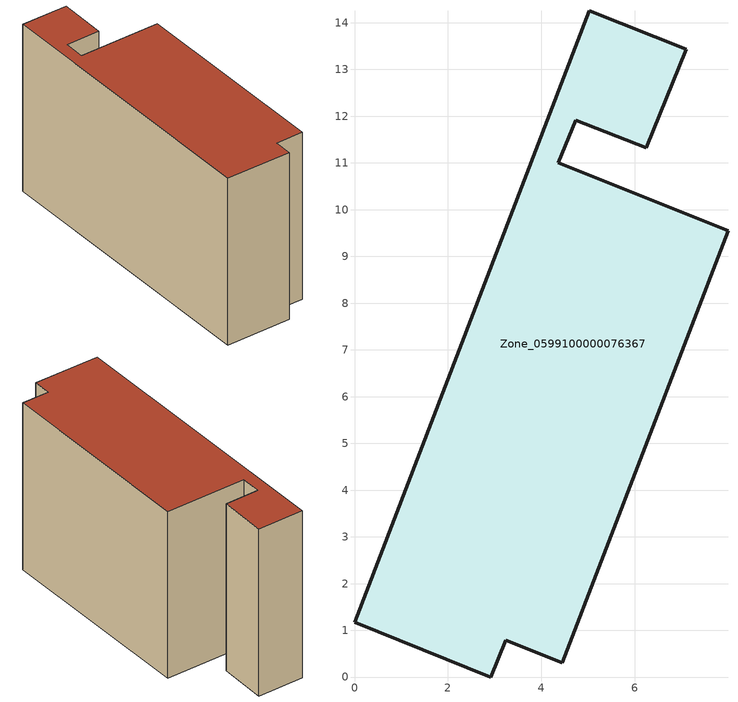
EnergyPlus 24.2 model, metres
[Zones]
Zone_0599100000076367
 floor ground (C_G): 4.73,11.91 4.36,11 7.99,9.55 4.45,0.31 3.24,0.79 2.92,0 0,1.17 5.02,14.25 7.1,13.43 6.24,11.32 z6.81
 wall outside (C_F): 4.36,11 4.73,11.91 6.24,11.32 7.1,13.43 5.02,14.25 0,1.17 2.92,0 3.24,0.79 4.45,0.31 7.99,9.55 4.36,11 z6.81:15.21
 roof outside (C_R): 7.1,13.43 5.02,14.25 0,1.17 2.92,0 3.24,0.79 4.45,0.31 7.99,9.55 4.36,11 4.73,11.91 6.24,11.32 z15.21
[BUILDING]
Pand.0599100000076367: North Axis=0; Terrain=City; Loads Convergence Tolerance Value=0.04; Temperature Convergence Tolerance Value=0.4; Solar Distribution=FullExterior; Maximum Number of Warmup Days=25; Minimum Number of Warmup Days=1
[Site:Location]
Rotterdam.The.Hague.AP_ZH_NLD Design_Conditions: Latitude=51.96; Longitude=4.45; Time Zone=1; Elevation=-4.5
[SITE:GROUNDTEMPERATURE:BUILDINGSURFACE]
18, 18, 18, 18, 18, 18, 18, 18, 18, 18, 18, 18
[MATERIAL] Thermal Absorptance=0.9; Solar Absorptance=0.7; Visible Absorptance=0.7
Name | Roughness | Thickness | Conductivity | Density | Specific Heat
G.TI.1975-1991 | MediumSmooth | 0.15 | 0.288461 | 540 | 1210
F.TI.1975-1991 | Rough | 0.3 | 0.230769 | 1920 | 840
R.TI.1975-1991 | MediumRough | 0.2 | 0.153846 | 1500 | 1000
[CONSTRUCTION]
C_G: G.TI.1975-1991
C_F: F.TI.1975-1991
C_R: R.TI.1975-1991
[ZONE]
Zone_0599100000076367: Type=1; Multiplier=1; Ceiling Height=Autocalculate; Volume=Autocalculate; Floor Area=autocalculate; Part of Total Floor Area=Yes
[ZONEINFILTRATION:DESIGNFLOWRATE]
Infil_Zone_0599100000076367: Zone or ZoneList or Space or SpaceList=Zone_0599100000076367; Schedule=AlwaysOn; Design Flow Rate Calculation Method=Flow/Area; Flow Rate per Floor Area=0.003; Constant Term Coefficient=1; Temperature Term Coefficient=0; Velocity Term Coefficient=0; Velocity Squared Term Coefficient=0
[HVACTEMPLATE:ZONE:IDEALLOADSAIRSYSTEM]
Zone_0599100000076367: Maximum Heating Supply Air Temperature=50; Minimum Cooling Supply Air Temperature=13; Maximum Heating Supply Air Humidity Ratio=0.0156; Minimum Cooling Supply Air Humidity Ratio=0.0077; Heating Limit=NoLimit; Cooling Limit=NoLimit; Dehumidification Control Type=ConstantSensibleHeatRatio; Cooling Sensible Heat Ratio=0.7; Dehumidification Setpoint=60; Humidification Control Type=None; Humidification Setpoint=30; Outdoor Air Method=None; Outdoor Air Flow Rate per Person=0.00944; Outdoor Air Flow Rate per Zone Floor Area=0; Outdoor Air Flow Rate per Zone=0; Demand Controlled Ventilation Type=None; Outdoor Air Economizer Type=NoEconomizer; Heat Recovery Type=None; Sensible Heat Recovery Effectiveness=0.7; Latent Heat Recovery Effectiveness=0.65
[ZONECONTROL:THERMOSTAT]
ThermostatControl_Zone_0599100000076367: Zone or ZoneList=Zone_0599100000076367; Control Type Schedule=DualSetpointControlType; Control 1=Thermostat_Zone_0599100000076367; Temperature Difference Between Cutout And Setpoint=0
[THERMOSTATSETPOINT:DUALSETPOINT]
Thermostat_Zone_0599100000076367: Heating Setpoint Temperature Schedule=HeatingSetpoint_Zone_0599100000076367; Cooling Setpoint Temperature Schedule=CoolingSetpoint_Zone_0599100000076367
[SCHEDULE:COMPACT]
HeatingSetpoint_Zone_0599100000076367: Through: 12/31, For: AllDays, Until: 24:00, 21
CoolingSetpoint_Zone_0599100000076367: Through: 12/31, For: AllDays, Until: 24:00, 24
DualSetpointControlType: Through: 12/31, For: AllDays, Until: 24:00, 4
AlwaysOn: Through: 12/31, For: AllDays, Until: 24:00, 1
